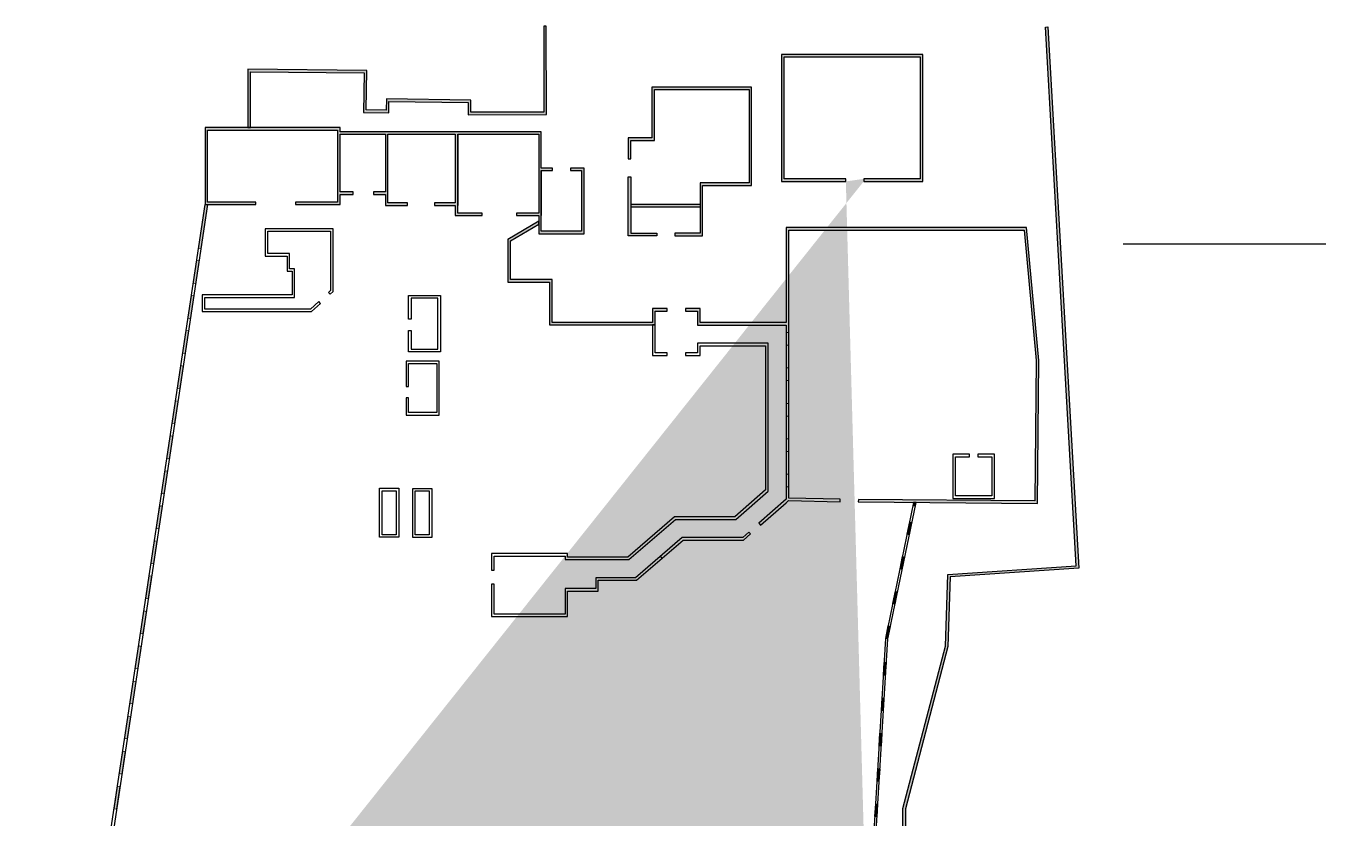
# Model space of a CAD drawing. Header units: millimetres. Extents: x -963 to 128536, y -35530 to 139222.
# Drawn here: x 336 to 128536, y 61043 to 139222 of the extents above; entities that cross this region are included whole.
import ezdxf

# ---------------------------------------------------------------- set-up
doc = ezdxf.new("R2010")
doc.units = ezdxf.units.MM
doc.layers.add('archi', color=7, linetype='Continuous')
doc.layers.add('archiw', color=255, linetype='Continuous', lineweight=0)

msp = doc.modelspace()

# ---------------------------------------------------------------- hatches: boundary and pattern name
at = {"layer": 'archiw'}
h = msp.add_hatch(color=7, dxfattribs=at)
h.dxf.hatch_style = 1
h.paths.add_polyline_path([(22460, 129208), (22460, 134713), (33680, 134591), (33625, 130705), (36105, 130670), (36121, 131783), (43948, 131673), (43951, 130477), (51658, 130493), (51639, 139222), (51389, 139222), (51408, 130742), (44200, 130727), (44197, 131919), (35875, 132036), (35859, 130924), (33878, 130951), (33933, 134838), (22210, 134965), (22210, 129208)])
h = msp.add_hatch(color=7, dxfattribs=at)
h.dxf.hatch_style = 1
h.paths.add_polyline_path([(91499, -30801), (91457, -31047), (117776, -35530), (117765, -34391), (119707, 40242), (88840, 49835), (87062, 51624), (87062, 62056), (91256, 78049), (91488, 84910), (104172, 85782), (101111, 139126), (100862, 139112), (103908, 86014), (91247, 85144), (91007, 78086), (86812, 62088), (86812, 51521), (88707, 49615), (119452, 40060), (117515, -34385), (117515, -34394), (117523, -35233)])
h = msp.add_hatch(color=7, dxfattribs=at)
h.dxf.hatch_style = 1
h.paths.add_polyline_path([(75090, 136176), (88531, 136176), (88531, 124151), (82946, 124151), (82946, 123901), (88781, 123901), (88781, 136426), (74840, 136426), (74840, 123901), (81179, 123901), (81179, 124151), (75090, 124151)])
h = msp.add_hatch(color=7, dxfattribs=at)
h.dxf.hatch_style = 1
h.paths.add_polyline_path([(62309, 132955), (71638, 132955), (71638, 123746), (66810, 123746), (66810, 118795), (64328, 118795), (64328, 118546), (67059, 118546), (67059, 123496), (71888, 123496), (71888, 133205), (62059, 133205), (62059, 128192), (59722, 128192), (59722, 126118), (59972, 126118), (59972, 127942), (62309, 127942)])
h = msp.add_hatch(color=7, dxfattribs=at)
h.dxf.hatch_style = 1
h.paths.add_polyline_path([(31302, 128548), (35779, 128548), (35779, 122858), (34619, 122858), (34619, 122609), (35779, 122609), (35779, 121524), (37948, 121524), (37948, 121774), (36029, 121774), (36029, 128548), (42669, 128548), (42669, 121774), (40633, 121774), (40633, 121524), (42669, 121524), (42669, 120525), (42919, 120525), (45326, 120525), (45326, 120774), (42919, 120774), (42919, 128548), (50897, 128548), (50897, 120774), (48715, 120774), (48715, 120525), (50897, 120525), (50897, 118737), (51146, 118737), (55380, 118737), (55380, 125211), (54023, 125211), (54023, 124962), (55131, 124962), (55131, 118986), (51396, 118986), (51146, 118986), (51146, 124962), (52254, 124962), (52254, 125211), (51146, 125211), (51146, 128797), (42919, 128797), (35779, 128797), (31302, 128797), (31302, 129208), (17993, 129208), (17993, 121613), (23015, 121613), (23015, 121862), (18242, 121862), (18242, 128959), (31052, 128959), (31052, 121862), (26898, 121862), (26898, 121613), (31302, 121613), (31302, 122609), (32615, 122609), (32615, 122858), (31302, 122858)])
h = msp.add_hatch(color=7, dxfattribs=at)
h.dxf.hatch_style = 1
h.paths.add_polyline_path([(2835, 19332), (2588, 19370), (2253, 17149), (2500, 17112)], flags=17)
h.paths.add_polyline_path([(2835, 19332), (2588, 19370), (2253, 17149), (2500, 17112)])
edge = h.paths.add_edge_path()
edge.add_line((83505, 48555), (83256, 48570))
edge.add_line((81179, 124151), (81179, 123901))
edge.add_line((82946, 124151), (82946, 123901))
edge.add_line((20089, 45038), (19841, 45070))
edge.add_line((19730, 44214), (19977, 44182))
edge.add_line((19406, 41726), (19653, 41694))
edge.add_line((19568, 42970), (19815, 42938))
edge.add_line((19352, 41314), (19599, 41282))
edge.add_line((19514, 42558), (19761, 42525))
edge.add_line((19676, 43801), (19923, 43769))
h = msp.add_hatch(color=7, dxfattribs=at)
h.dxf.hatch_style = 1
h.paths.add_polyline_path([(59972, 124350), (59722, 124350), (59722, 118546), (62560, 118546), (62560, 118795), (59972, 118795)])
h = msp.add_hatch(color=7, dxfattribs=at)
h.dxf.hatch_style = 1
h.paths.add_polyline_path([(18245, 121613), (17993, 121613), (17348, 117334), (17595, 117297)])
h = msp.add_hatch(color=7, dxfattribs=at)
h.dxf.hatch_style = 1
h.paths.add_polyline_path([(66810, 121643), (59972, 121643), (59972, 121393), (66810, 121393)])
h = msp.add_hatch(color=7, dxfattribs=at)
h.dxf.hatch_style = 1
h.paths.add_polyline_path([(52218, 109996), (52218, 114224), (48112, 114224), (48112, 118042), (50897, 119701), (50897, 119991), (47863, 118183), (47863, 113974), (51969, 113974), (51969, 109746), (62131, 109746), (62381, 109746), (62381, 111109), (63574, 111109), (63574, 111358), (62131, 111358), (62131, 109996)])
h = msp.add_hatch(color=7, dxfattribs=at)
h.dxf.hatch_style = 1
h.paths.add_polyline_path([(75565, 119105), (98776, 119105), (99956, 106241), (99838, 92406), (82419, 92554), (82417, 92305), (100086, 92154), (100206, 106251), (99003, 119355), (75316, 119355), (75316, 109987), (66806, 109987), (66806, 111358), (65362, 111358), (65362, 111109), (66556, 111109), (66556, 109738), (66806, 109738), (75316, 109738), (75316, 109006), (75565, 109006), (75565, 109987)])
h = msp.add_hatch(color=7, dxfattribs=at)
h.dxf.hatch_style = 1
h.paths.add_polyline_path([(17409, 116063), (17162, 116100), (16827, 113879), (17074, 113842)])
h = msp.add_hatch(color=7, dxfattribs=at)
h.dxf.hatch_style = 1
h.paths.add_polyline_path([(16888, 112608), (16642, 112645), (16307, 110425), (16554, 110387)])
h = msp.add_hatch(color=7, dxfattribs=at)
h.dxf.hatch_style = 1
h.paths.add_polyline_path([(16368, 109154), (16121, 109191), (15786, 106970), (16033, 106933)])
h = msp.add_hatch(color=7, dxfattribs=at)
h.dxf.hatch_style = 1
h.paths.add_polyline_path([(75565, 107758), (75316, 107758), (75316, 105512), (75565, 105512)])
h = msp.add_hatch(color=7, dxfattribs=at)
h.dxf.hatch_style = 1
h.paths.add_polyline_path([(15847, 105699), (15601, 105736), (15266, 103515), (15513, 103478)])
h = msp.add_hatch(color=7, dxfattribs=at)
h.dxf.hatch_style = 1
h.paths.add_polyline_path([(75565, 104264), (75316, 104264), (75316, 102018), (75565, 102018)])
h = msp.add_hatch(color=7, dxfattribs=at)
h.dxf.hatch_style = 1
h.paths.add_polyline_path([(15327, 102244), (15080, 102281), (14745, 100061), (14992, 100023)])
h = msp.add_hatch(color=7, dxfattribs=at)
h.dxf.hatch_style = 1
h.paths.add_polyline_path([(75565, 100771), (75316, 100771), (75316, 98525), (75565, 98525)])
h = msp.add_hatch(color=7, dxfattribs=at)
h.dxf.hatch_style = 1
h.paths.add_polyline_path([(14806, 98790), (14560, 98827), (14225, 96606), (14472, 96569)])
h = msp.add_hatch(color=7, dxfattribs=at)
h.dxf.hatch_style = 1
h.paths.add_polyline_path([(75565, 97277), (75316, 97277), (75316, 95031), (75565, 95031)])
h = msp.add_hatch(color=7, dxfattribs=at)
h.dxf.hatch_style = 1
h.paths.add_polyline_path([(14286, 95335), (14039, 95372), (13704, 93151), (13951, 93114)])
h = msp.add_hatch(color=7, dxfattribs=at)
h.dxf.hatch_style = 1
h.paths.add_polyline_path([(80629, 92569), (75565, 92680), (75565, 93783), (75316, 93783), (75316, 92561), (72614, 90196), (72778, 90008), (75287, 92204), (75546, 92431), (80624, 92320)])
h = msp.add_hatch(color=7, dxfattribs=at)
h.dxf.hatch_style = 1
h.paths.add_polyline_path([(13765, 91880), (13519, 91917), (13184, 89697), (13431, 89659)])
h = msp.add_hatch(color=7, dxfattribs=at)
h.dxf.hatch_style = 1
h.paths.add_polyline_path([(88116, 92256), (87862, 92258), (87792, 91922), (88037, 91872)])
h = msp.add_hatch(color=7, dxfattribs=at)
h.dxf.hatch_style = 1
h.paths.add_polyline_path([(87708, 90287), (87464, 90338), (87211, 89116), (87455, 89065)])
h = msp.add_hatch(color=7, dxfattribs=at)
h.dxf.hatch_style = 1
h.paths.add_polyline_path([(13245, 88426), (12998, 88463), (12663, 86242), (12910, 86205)])
h = msp.add_hatch(color=7, dxfattribs=at)
h.dxf.hatch_style = 1
h.paths.add_polyline_path([(71107, 88546), (71795, 89148), (71631, 89336), (71013, 88796), (65039, 88796), (62910, 86951), (63073, 86762), (65132, 88546)])
h = msp.add_hatch(color=7, dxfattribs=at)
h.dxf.hatch_style = 1
h.paths.add_polyline_path([(87000, 86866), (86755, 86917), (86502, 85695), (86747, 85644)])
h = msp.add_hatch(color=7, dxfattribs=at)
h.dxf.hatch_style = 1
h.paths.add_polyline_path([(12724, 84971), (12478, 85008), (12143, 82787), (12390, 82750)])
h = msp.add_hatch(color=7, dxfattribs=at)
h.dxf.hatch_style = 1
h.paths.add_polyline_path([(86291, 83445), (86047, 83496), (85794, 82274), (86038, 82223)])
h = msp.add_hatch(color=7, dxfattribs=at)
h.dxf.hatch_style = 1
h.paths.add_polyline_path([(12204, 81516), (11957, 81553), (11622, 79333), (11869, 79295)])
h = msp.add_hatch(color=7, dxfattribs=at)
h.dxf.hatch_style = 1
h.paths.add_polyline_path([(85583, 80024), (85338, 80075), (85085, 78853), (85330, 78802)])
h = msp.add_hatch(color=7, dxfattribs=at)
h.dxf.hatch_style = 1
h.paths.add_polyline_path([(11683, 78062), (11436, 78099), (11102, 75878), (11349, 75841)])
h = msp.add_hatch(color=7, dxfattribs=at)
h.dxf.hatch_style = 1
h.paths.add_polyline_path([(85187, 76456), (84938, 76471), (84863, 75225), (85112, 75210)])
h = msp.add_hatch(color=7, dxfattribs=at)
h.dxf.hatch_style = 1
h.paths.add_polyline_path([(11163, 74607), (10916, 74644), (10581, 72423), (10828, 72386)])
h = msp.add_hatch(color=7, dxfattribs=at)
h.dxf.hatch_style = 1
h.paths.add_polyline_path([(84977, 72969), (84728, 72984), (84653, 71738), (84902, 71723)])
h = msp.add_hatch(color=7, dxfattribs=at)
h.dxf.hatch_style = 1
h.paths.add_polyline_path([(10642, 71152), (10395, 71190), (10061, 68969), (10308, 68931)])
h = msp.add_hatch(color=7, dxfattribs=at)
h.dxf.hatch_style = 1
h.paths.add_polyline_path([(84767, 69481), (84518, 69496), (84443, 68251), (84692, 68236)])
h = msp.add_hatch(color=7, dxfattribs=at)
h.dxf.hatch_style = 1
h.paths.add_polyline_path([(10122, 67698), (9875, 67735), (9540, 65514), (9787, 65477)])
h = msp.add_hatch(color=7, dxfattribs=at)
h.dxf.hatch_style = 1
h.paths.add_polyline_path([(84557, 65994), (84308, 66009), (84233, 64764), (84482, 64749)])
h = msp.add_hatch(color=7, dxfattribs=at)
h.dxf.hatch_style = 1
h.paths.add_polyline_path([(9601, 64243), (9354, 64280), (9020, 62059), (9267, 62022)])
h = msp.add_hatch(color=7, dxfattribs=at)
h.dxf.hatch_style = 1
h.paths.add_polyline_path([(84346, 62507), (84097, 62522), (84022, 61276), (84271, 61261)])

# ---------------------------------------------------------------- linework, layer by layer
at = {"layer": 'archi'}
for p, q in [((51639, 139222), (51389, 139222)), ((51389, 139222), (51408, 130742)), ((51658, 130493), (51639, 139222)), ((100862, 139112), (101111, 139126)), ((103908, 86014), (100862, 139112)), ((101111, 139126), (104172, 85782)), ((33933, 134838), (22210, 134965)), ((22210, 134965), (22210, 129208)), ((22460, 129208), (22460, 134713)), ((22460, 134713), (33680, 134591)), ((33878, 130951), (33933, 134838)), ((33680, 134591), (33625, 130705)), ((71888, 133205), (62059, 133205)), ((62059, 133205), (62059, 128192)), ((62309, 127942), (62309, 132955)), ((62309, 132955), (71638, 132955)), ((71638, 132955), (71638, 123746)), ((71888, 123496), (71888, 133205)), ((35859, 130924), (33878, 130951)), ((35875, 132036), (35859, 130924)), ((44197, 131919), (35875, 132036)), ((36105, 130670), (36121, 131783)), ((36121, 131783), (43948, 131673)), ((43948, 131673), (43951, 130477)), ((44200, 130727), (44197, 131919)), ((33625, 130705), (36105, 130670)), ((43951, 130477), (51658, 130493)), ((51408, 130742), (44200, 130727)), ((31302, 129208), (17993, 129208)), ((17993, 129208), (17993, 121613)), ((18242, 121862), (18242, 128959)), ((18242, 128959), (31052, 128959)), ((22210, 129208), (22460, 129208)), ((31052, 128959), (31052, 121862)), ((31302, 128797), (31302, 129208)), ((35779, 128797), (31302, 128797)), ((31302, 122858), (31302, 128548)), ((31302, 128548), (35779, 128548)), ((42919, 128797), (35779, 128797)), ((35779, 128548), (35779, 122858)), ((36029, 121774), (36029, 128548)), ((36029, 128548), (42669, 128548)), ((42669, 128548), (42669, 121774)), ((51146, 128797), (42919, 128797)), ((42919, 128548), (42919, 121524)), ((42919, 120774), (42919, 128548)), ((42919, 128548), (50897, 128548)), ((50897, 128548), (50897, 120774)), ((51146, 125211), (51146, 128797)), ((62059, 128192), (59722, 128192)), ((59722, 128192), (59722, 126118)), ((59972, 126118), (59972, 127942)), ((59972, 127942), (62309, 127942)), ((59722, 126118), (59972, 126118)), ((52254, 125211), (51146, 125211)), ((51146, 118986), (51146, 124962)), ((51146, 124962), (51146, 120525)), ((51146, 120525), (51146, 124962)), ((51146, 124962), (52254, 124962)), ((52254, 124962), (52254, 125211)), ((55380, 125211), (54023, 125211)), ((54023, 125211), (54023, 124962)), ((54023, 124962), (55131, 124962)), ((55131, 124962), (55131, 118986)), ((55380, 118737), (55380, 125211)), ((59722, 118546), (59722, 124350)), ((59722, 124350), (59972, 124350)), ((59972, 124350), (59972, 118795)), ((71638, 123746), (66810, 123746)), ((66810, 123746), (66810, 118795)), ((67059, 118546), (67059, 123496)), ((67059, 123496), (71888, 123496)), ((23015, 121862), (18242, 121862)), ((23015, 121613), (23015, 121862)), ((31052, 121862), (26898, 121862)), ((26898, 121862), (26898, 121613)), ((32615, 122858), (31302, 122858)), ((31302, 121613), (31302, 122609)), ((31302, 122609), (32615, 122609)), ((32615, 122609), (32615, 122858)), ((35779, 122858), (34619, 122858)), ((34619, 122858), (34619, 122609)), ((34619, 122609), (35779, 122609)), ((35779, 122609), (35779, 121524)), ((336, 4426), (17993, 121613)), ((18245, 121613), (583, 4389)), ((17993, 121613), (18245, 121613)), ((17993, 121613), (23015, 121613)), ((26898, 121613), (31302, 121613)), ((35779, 121524), (37948, 121524)), ((37948, 121774), (36029, 121774)), ((37948, 121524), (37948, 121774)), ((42669, 121774), (40633, 121774)), ((40633, 121774), (40633, 121524)), ((40633, 121524), (42669, 121524)), ((42669, 121524), (42669, 120525)), ((42669, 120525), (42919, 120525)), ((45326, 120774), (42919, 120774)), ((42919, 120525), (45326, 120525)), ((45326, 120525), (45326, 120774)), ((50897, 120774), (48715, 120774)), ((48715, 120774), (48715, 120525)), ((48715, 120525), (50897, 120525)), ((50897, 120525), (50897, 118737)), ((59972, 121643), (66810, 121643)), ((59972, 121393), (66810, 121393)), ((50897, 119991), (47863, 118183)), ((48112, 118042), (50897, 119701)), ((50897, 119701), (50897, 119991)), ((99003, 119355), (75316, 119355)), ((75316, 119355), (75316, 109987)), ((100206, 106251), (99003, 119355)), ((47863, 118183), (47863, 113974)), ((48112, 114224), (48112, 118042)), ((50897, 118737), (51146, 118737)), ((51396, 118986), (51146, 118986)), ((51146, 118737), (55380, 118737)), ((55131, 118986), (51396, 118986)), ((62560, 118546), (59722, 118546)), ((59972, 118795), (62560, 118795)), ((62560, 118795), (62560, 118546)), ((66810, 118795), (64328, 118795)), ((64328, 118795), (64328, 118546)), ((64328, 118546), (67059, 118546)), ((75565, 109987), (75565, 119105)), ((75565, 119105), (98776, 119105)), ((98776, 119105), (99956, 106241)), ((52218, 114224), (48112, 114224)), ((52218, 109996), (52218, 114224)), ((47863, 113974), (51969, 113974)), ((51969, 113974), (51969, 109746)), ((63574, 111358), (62131, 111358)), ((62131, 111358), (62131, 109996)), ((62381, 109746), (62381, 111109)), ((62381, 111109), (63574, 111109)), ((63574, 111109), (63574, 111358)), ((66806, 111358), (65362, 111358)), ((65362, 111358), (65362, 111109)), ((65362, 111109), (66556, 111109)), ((66556, 111109), (66556, 109738)), ((66806, 109987), (66806, 111358)), ((51969, 109746), (62131, 109746)), ((62131, 109996), (52218, 109996)), ((62131, 109746), (62381, 109746)), ((62381, 109746), (62133, 109746)), ((66556, 109738), (66806, 109738)), ((75316, 109987), (66806, 109987)), ((66806, 109738), (75316, 109738)), ((75316, 109738), (75316, 92561)), ((75565, 92680), (75565, 109987)), ((66806, 107949), (66556, 107949)), ((73527, 107949), (66806, 107949)), ((66806, 106740), (66806, 107700)), ((66806, 107700), (73278, 107700)), ((73278, 107700), (73278, 93485)), ((73527, 93372), (73527, 107949)), ((65362, 106989), (65362, 106740)), ((65362, 106740), (66806, 106740)), ((99956, 106241), (99838, 92406)), ((100086, 92154), (100206, 106251)), ((73278, 93485), (70247, 90834)), ((70341, 90584), (73527, 93372)), ((75316, 92561), (72614, 90196)), ((75287, 92204), (75546, 92431)), ((75546, 92431), (80624, 92320)), ((80629, 92569), (75565, 92680)), ((80624, 92320), (80629, 92569)), ((82419, 92554), (82417, 92305)), ((82417, 92305), (100086, 92154)), ((99838, 92406), (82419, 92554)), ((72778, 90008), (75287, 92204)), ((87862, 92258), (85081, 78830)), ((85329, 78797), (88116, 92256)), ((88116, 92256), (87862, 92258)), ((64279, 90834), (59695, 86862)), ((59788, 86612), (64372, 90584)), ((70247, 90834), (64279, 90834)), ((64372, 90584), (70341, 90584)), ((72614, 90196), (72778, 90008)), ((71013, 88796), (65039, 88796)), ((65132, 88546), (71107, 88546)), ((71631, 89336), (71013, 88796)), ((71107, 88546), (71795, 89148)), ((71795, 89148), (71631, 89336)), ((53752, 87220), (46257, 87220)), ((46257, 87220), (46257, 85559)), ((53752, 86862), (53752, 87220)), ((46506, 85559), (46506, 86970)), ((46506, 86970), (53502, 86970)), ((53502, 86970), (53502, 86612)), ((53502, 86612), (59788, 86612)), ((59695, 86862), (53752, 86862)), ((63073, 86762), (62910, 86951)), ((91247, 85144), (103908, 86014)), ((46257, 85559), (46506, 85559)), ((91007, 78086), (91247, 85144)), ((91488, 84910), (91256, 78049)), ((104172, 85782), (91488, 84910)), ((85081, 78830), (83159, 46950)), ((83420, 47132), (85329, 78797)), ((86812, 62088), (91007, 78086)), ((91256, 78049), (87062, 62056)), ((86812, 51521), (86812, 62088)), ((87062, 62056), (87062, 51624))]:
    msp.add_line(p, q, dxfattribs=at)
for points in [[(82946, 123901), (88781, 123901), (88781, 136426), (74840, 136426), (74840, 123901), (81179, 123901), (81179, 124151), (75090, 124151), (75090, 136176), (88531, 136176), (88531, 124151), (82946, 124151)], [(28401, 111321), (17961, 111321), (17961, 112462), (26831, 112462), (26831, 115297), (26331, 115297), (26331, 116781), (24176, 116781), (24176, 118981), (30376, 118981), (30376, 113148), (30177, 112964), (30346, 112781), (30626, 113039), (30626, 119231), (23927, 119231), (23927, 116532), (26082, 116532), (26082, 115048), (26581, 115048), (26581, 112711), (17712, 112711), (17712, 111072), (28499, 111072), (29372, 111880), (29203, 112063)], [(38310, 109205), (38310, 107355), (40960, 107355), (40960, 112391), (38310, 112391), (38310, 110313), (38061, 110313), (38061, 112640), (41210, 112640), (41210, 107106), (38061, 107106), (38061, 109205)], [(40842, 101104), (38064, 101104), (38064, 102577), (37815, 102577), (37815, 100854), (41091, 100854), (41091, 106185), (37815, 106185), (37815, 103667), (38064, 103667), (38064, 105935), (40842, 105935)], [(95840, 97013), (94216, 97013), (94216, 96764), (95591, 96764), (95591, 92890), (91998, 92890), (91998, 96764), (93374, 96764), (93374, 97013), (91749, 97013), (91749, 92641), (95840, 92641)], [(35209, 93658), (37089, 93658), (37089, 88820), (35209, 88820)], [(38472, 88802), (38472, 93640), (40352, 93640), (40352, 88802)], [(35459, 89069), (35459, 93408), (36839, 93408), (36839, 89069)], [(38721, 89052), (38721, 93391), (40102, 93391), (40102, 89052)]]:
    msp.add_lwpolyline(points, close=True, dxfattribs=at)
for points in [[(108536, 117754), (128536, 117754)], [(62133, 109746), (62133, 106740), (63574, 106740), (63574, 106989), (62381, 106989), (62381, 109746)], [(66556, 107949), (66556, 106989), (65362, 106989)], [(65039, 88796), (60455, 84824), (56523, 84824), (56523, 83769), (53502, 83769), (53502, 81241), (46506, 81241), (46506, 84203), (46257, 84203), (46257, 80991), (53752, 80991), (53752, 83520), (56772, 83520), (56772, 84574), (60548, 84574), (65132, 88546)]]:
    msp.add_lwpolyline(points, dxfattribs=at)
at = {"layer": 'archiw'}
for p, q in [((81179, 124151), (81179, 123901)), ((82946, 124151), (82946, 123901))]:
    msp.add_line(p, q, dxfattribs=at)
for points in [[(22460, 129208), (22460, 134713), (33680, 134591), (33625, 130705), (36105, 130670), (36121, 131783), (43948, 131673), (43951, 130477), (51658, 130493), (51639, 139222), (51389, 139222), (51408, 130742), (44200, 130727), (44197, 131919), (35875, 132036), (35859, 130924), (33878, 130951), (33933, 134838), (22210, 134965), (22210, 129208)], [(91499, -30801), (91457, -31047), (117776, -35530), (117765, -34391), (119707, 40242), (88840, 49835), (87062, 51624), (87062, 62056), (91256, 78049), (91488, 84910), (104172, 85782), (101111, 139126), (100862, 139112), (103908, 86014), (91247, 85144), (91007, 78086), (86812, 62088), (86812, 51521), (88707, 49615), (119452, 40060), (117515, -34385), (117515, -34394), (117523, -35233), (91499, -30801)], [(62309, 132955), (71638, 132955), (71638, 123746), (66810, 123746), (66810, 118795), (64328, 118795), (64328, 118546), (67059, 118546), (67059, 123496), (71888, 123496), (71888, 133205), (62059, 133205), (62059, 128192), (59722, 128192), (59722, 126118), (59972, 126118), (59972, 127942), (62309, 127942), (62309, 132955)], [(31302, 128548), (35779, 128548), (35779, 122858), (34619, 122858), (34619, 122609), (35779, 122609), (35779, 121524), (37948, 121524), (37948, 121774), (36029, 121774), (36029, 128548), (42669, 128548), (42669, 121774), (40633, 121774), (40633, 121524), (42669, 121524), (42669, 120525), (42919, 120525), (45326, 120525), (45326, 120774), (42919, 120774), (42919, 128548), (50897, 128548), (50897, 120774), (48715, 120774), (48715, 120525), (50897, 120525), (50897, 118737), (51146, 118737), (55380, 118737), (55380, 125211), (54023, 125211), (54023, 124962), (55131, 124962), (55131, 118986), (51396, 118986), (51146, 118986), (51146, 124962), (52254, 124962), (52254, 125211), (51146, 125211), (51146, 128797), (42919, 128797), (35779, 128797), (31302, 128797), (31302, 129208), (17993, 129208), (17993, 121613), (23015, 121613), (23015, 121862), (18242, 121862), (18242, 128959), (31052, 128959), (31052, 121862), (26898, 121862), (26898, 121613), (31302, 121613), (31302, 122609), (32615, 122609), (32615, 122858), (31302, 122858), (31302, 128548)], [(59972, 124350), (59722, 124350), (59722, 118546), (62560, 118546), (62560, 118795), (59972, 118795), (59972, 124350)], [(18245, 121613), (17993, 121613), (17348, 117334), (17595, 117297), (18245, 121613)], [(52218, 109996), (52218, 114224), (48112, 114224), (48112, 118042), (50897, 119701), (50897, 119991), (47863, 118183), (47863, 113974), (51969, 113974), (51969, 109746), (62131, 109746), (62381, 109746), (62381, 111109), (63574, 111109), (63574, 111358), (62131, 111358), (62131, 109996), (52218, 109996)], [(75565, 119105), (98776, 119105), (99956, 106241), (99838, 92406), (82419, 92554), (82417, 92305), (100086, 92154), (100206, 106251), (99003, 119355), (75316, 119355), (75316, 109987), (66806, 109987), (66806, 111358), (65362, 111358), (65362, 111109), (66556, 111109), (66556, 109738), (66806, 109738), (75316, 109738), (75316, 109006), (75565, 109006), (75565, 109987), (75565, 119105)], [(17409, 116063), (17162, 116100), (16827, 113879), (17074, 113842), (17409, 116063)], [(16888, 112608), (16642, 112645), (16307, 110425), (16554, 110387), (16888, 112608)], [(16368, 109154), (16121, 109191), (15786, 106970), (16033, 106933), (16368, 109154)], [(75565, 107758), (75316, 107758), (75316, 105512), (75565, 105512), (75565, 107758)], [(15847, 105699), (15601, 105736), (15266, 103515), (15513, 103478), (15847, 105699)], [(75565, 104264), (75316, 104264), (75316, 102018), (75565, 102018), (75565, 104264)], [(15327, 102244), (15080, 102281), (14745, 100061), (14992, 100023), (15327, 102244)], [(75565, 100771), (75316, 100771), (75316, 98525), (75565, 98525), (75565, 100771)], [(14806, 98790), (14560, 98827), (14225, 96606), (14472, 96569), (14806, 98790)], [(75565, 97277), (75316, 97277), (75316, 95031), (75565, 95031), (75565, 97277)], [(14286, 95335), (14039, 95372), (13704, 93151), (13951, 93114), (14286, 95335)], [(80629, 92569), (75565, 92680), (75565, 93783), (75316, 93783), (75316, 92561), (72614, 90196), (72778, 90008), (75287, 92204), (75546, 92431), (80624, 92320), (80629, 92569)], [(13765, 91880), (13519, 91917), (13184, 89697), (13431, 89659), (13765, 91880)], [(88116, 92256), (87862, 92258), (87792, 91922), (88037, 91872), (88116, 92256)], [(87708, 90287), (87464, 90338), (87211, 89116), (87455, 89065), (87708, 90287)], [(13245, 88426), (12998, 88463), (12663, 86242), (12910, 86205), (13245, 88426)], [(71107, 88546), (71795, 89148), (71631, 89336), (71013, 88796), (65039, 88796), (62910, 86951), (63073, 86762), (65132, 88546), (71107, 88546)], [(87000, 86866), (86755, 86917), (86502, 85695), (86747, 85644), (87000, 86866)], [(12724, 84971), (12478, 85008), (12143, 82787), (12390, 82750), (12724, 84971)], [(86291, 83445), (86047, 83496), (85794, 82274), (86038, 82223), (86291, 83445)], [(12204, 81516), (11957, 81553), (11622, 79333), (11869, 79295), (12204, 81516)], [(85583, 80024), (85338, 80075), (85085, 78853), (85330, 78802), (85583, 80024)], [(11683, 78062), (11436, 78099), (11102, 75878), (11349, 75841), (11683, 78062)], [(85187, 76456), (84938, 76471), (84863, 75225), (85112, 75210), (85187, 76456)], [(11163, 74607), (10916, 74644), (10581, 72423), (10828, 72386), (11163, 74607)], [(84977, 72969), (84728, 72984), (84653, 71738), (84902, 71723), (84977, 72969)], [(10642, 71152), (10395, 71190), (10061, 68969), (10308, 68931), (10642, 71152)], [(84767, 69481), (84518, 69496), (84443, 68251), (84692, 68236), (84767, 69481)], [(10122, 67698), (9875, 67735), (9540, 65514), (9787, 65477), (10122, 67698)], [(84557, 65994), (84308, 66009), (84233, 64764), (84482, 64749), (84557, 65994)], [(9601, 64243), (9354, 64280), (9020, 62059), (9267, 62022), (9601, 64243)], [(84346, 62507), (84097, 62522), (84022, 61276), (84271, 61261), (84346, 62507)]]:
    msp.add_lwpolyline(points, close=True, dxfattribs=at)

doc.saveas('drawing.dxf')
